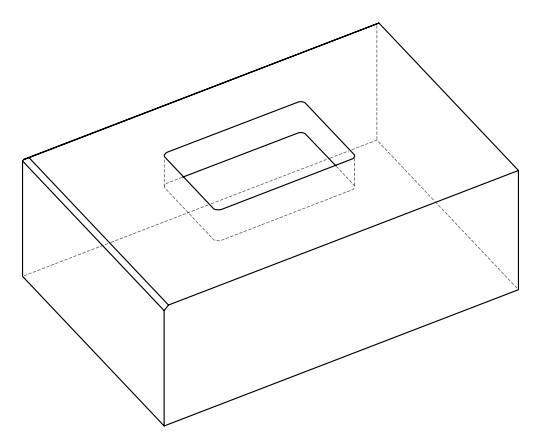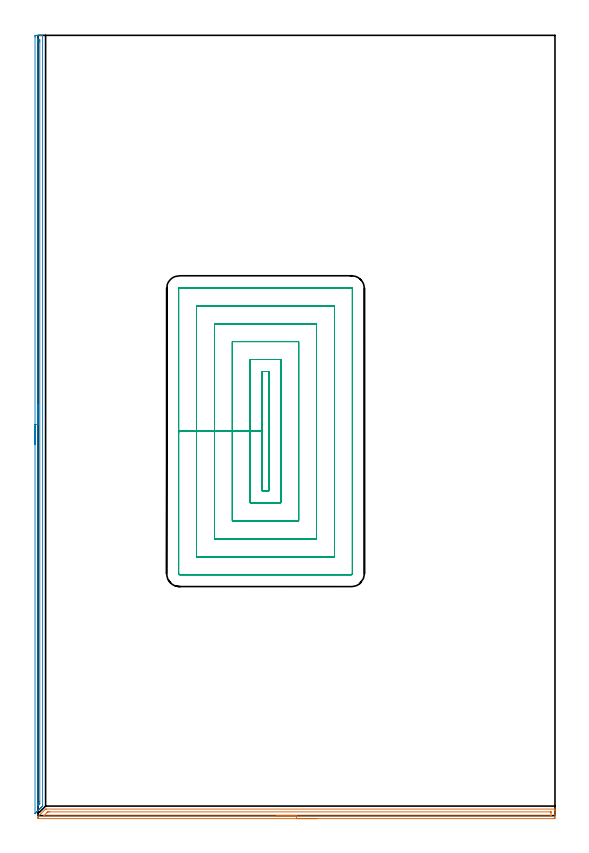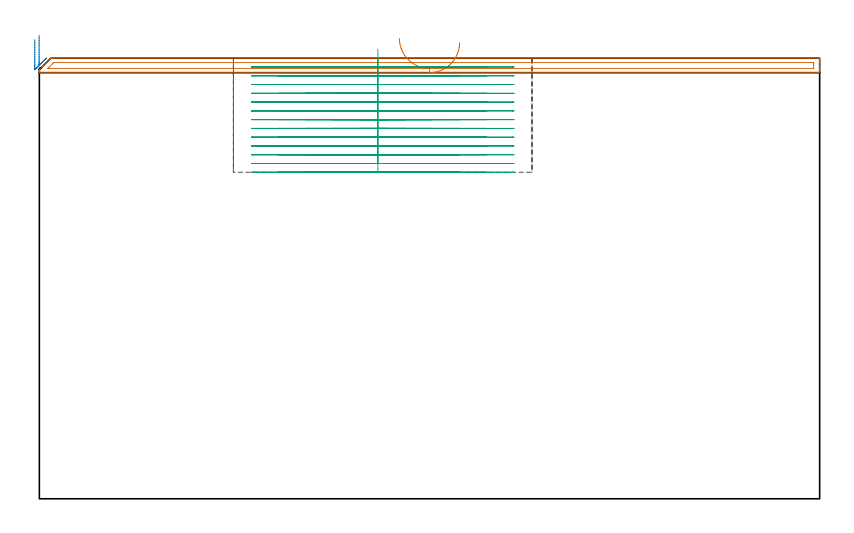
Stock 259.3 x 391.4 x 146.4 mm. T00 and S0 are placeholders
(PLAN: 3 operations, 1 tool changes, 57.7 min)
(1 AREA_MILL | FG_CHAMFER_SURFACE | UGT0205_001 | 4.3 min | 2990 mm3)
(2 AREA_MILL_1 | FG_CHAMFER_SURFACE_1 | UGT0205_001 | 6.37 min | 2797 mm3)
(3 MILL_RECTANGULAR_POCKET | POCKET_RECTANGULAR_STRAIGHT | NXT0201_011 | Follow Part, ap 3, ae 75% | 46.99 min | 584905 mm3)
(TOOL UGT0205_001 | Chamfer Mill 20 x 3 x 45 deg. | D20 FL50 Z2)
(TOOL NXT0201_011 | ENDMILL 12mm [2P460-1200-NA 1630] | D12 FL38 Z6)
(OP 1 AREA_MILL)
G17 G21 G94 G90
T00 M6
G54
G17 G0 G90 X139.65 Y-1.5 S1061 M3
G43 Z156.4 H0
Z151.6
G94 G1 X139.612 Z150.728 F250.
X139.498 Z149.864
X139.309 Z149.012
X139.047 Z148.18
X138.713 Z147.374
X138.31 Z146.6
X137.841 Z145.864
X137.31 Z145.172
X136.721 Z144.529
X136.078 Z143.94
X135.386 Z143.408
X134.65 Z142.94
X133.876 Z142.537
X133.07 Z142.203
X132.238 Z141.941
X131.386 Z141.752
X130.521 Z141.638
X129.65 Z141.6
X0.166
X0.096 Y-1.497 Z141.602
X0.01 Y-1.492 Z141.605
X0. Y-1.113 Z141.986
Y-0.886 Z142.213
Y-0.772 Z142.328
X0.01 Y-0.495 Z142.602
X0.062 Y-0.44 Z142.658
X0.166 Y-0.332 Z142.765
X1.187 Y0.688 Z143.787
X3.632 Y3.133 Z146.231
X3.671 Y3.172 Z146.268
X3.805 Y3.3 Z146.384
X4.185 Z146.4
X259.134
X259.29 Y3.297 Z146.388
X259.293 Y3.24 Z146.332
X259.3 Y2.842 Z145.942
Y2.459 Z145.559
Y1.793 Z144.888
Y0.567 Z143.664
Y0.007 Z143.101
Y-0.606 Z142.489
Y-0.886 Z142.209
X259.299 Y-1.497 Z141.599
X258.687 Y-1.5 Z141.6
X129.65
Y-0.086 Z143.014
X3.199 Y-0.085 Z143.015
X3.014 Y-0.083 Z143.017
X2.892 Y-0.079 Z143.021
X2.882 Y-0.077 Z143.023
X2.886 Y-0.071 Z143.029
X2.903 Y-0.05 Z143.05
X2.957 Y0.007 Z143.107
X4.464 Y1.514 Z144.614
X4.746 Y1.793 Z144.893
X4.815 Y1.857 Z144.957
X4.839 Y1.878 Z144.978
X4.893 Y1.881 Z144.981
X4.987 Y1.884 Z144.984
X5.078 Y1.885 Z144.985
X5.878 Y1.886 Z144.986
X256.901 Y1.885 Z144.985
X256.994
X257.179 Y1.881 Z144.981
X257.291 Y1.878 Z144.978
X257.294 Y1.85 Z144.95
X257.296 Y1.793 Z144.893
X257.3 Y1.394 Z144.494
X257.299 Y0.007 Z143.107
X257.297 Y-0.043 Z143.057
X257.294 Y-0.067 Z143.033
X257.292 Y-0.075 Z143.025
X257.27 Y-0.079 Z143.021
X257.086 Y-0.084 Z143.016
X256.993 Y-0.085 Z143.015
X129.65 Y-0.086 Z143.014
X128.778 Z143.052
X127.913 Z143.166
X127.062 Z143.355
X126.23 Z143.617
X125.424 Z143.951
X124.65 Z144.354
X123.914 Z144.823
X123.222 Z145.354
X122.579 Z145.943
X121.989 Z146.586
X121.458 Z147.278
X120.99 Z148.014
X120.587 Z148.788
X120.253 Z149.594
X119.991 Z150.426
X119.802 Z151.278
X119.688 Z152.143
X119.65 Z153.014
G0 Z156.4
M5
M2
(OP 2 AREA_MILL_1)
G17 G21 G94 G90
T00 M6
G54
G17 G0 G90 X-1.5 Y186.2 S1061 M3
G43 Z156.4 H0
Z152.6
G94 G1 Y186.238 Z151.728 F250.
Y186.352 Z150.864
Y186.541 Z150.012
Y186.803 Z149.18
Y187.137 Z148.374
Y187.54 Z147.6
Y188.008 Z146.864
Y188.54 Z146.172
Y189.129 Z145.529
Y189.772 Z144.94
Y190.464 Z144.408
Y191.2 Z143.94
Y191.974 Z143.537
Y192.78 Z143.203
Y193.612 Z142.941
Y194.463 Z142.752
Y195.328 Z142.638
Y196.2 Z142.6
Y390.467
X-1.499 Y390.792 Z142.601
X-1.493 Y391.352 Z142.603
X-1.49 Y391.392 Z142.605
X-0.934 Y391.4 Z143.16
X-0.367 Z143.73
X-0.045 Z144.051
X0.523 Z144.619
X0.845 Z144.94
X1.489 Z145.588
X1.891 Z145.99
X2.258 Y391.393 Z146.35
X2.297 Y391.39 Z146.388
X2.3 Y391.238 Z146.4
Y5.178
X2.294 Y4.795 Z146.392
X2.22 Y4.72 Z146.32
X2.179 Y4.678 Z146.277
X1.787 Y4.286 Z145.885
X1.734 Y4.233 Z145.831
X1.683 Y4.183 Z145.782
X1.489 Y3.988 Z145.588
X1.438 Y3.936 Z145.535
X1.388 Y3.887 Z145.486
X1.191 Y3.691 Z145.29
X1.141 Y3.64 Z145.238
X1.092 Y3.591 Z145.191
X0.894 Y3.393 Z144.992
X0.845 Y3.343 Z144.942
X0.796 Y3.296 Z144.895
X0.596 Y3.095 Z144.695
X0.548 Y3.047 Z144.645
X0.501 Y3. Z144.6
X0.298 Y2.798 Z144.397
X0.252 Y2.75 Z144.349
X0.205 Y2.705 Z144.304
X0.001 Y2.5 Z144.1
X-0.045 Y2.454 Z144.052
X-0.09 Y2.409 Z144.009
X-0.297 Y2.203 Z143.802
X-0.341 Y2.157 Z143.756
X-0.386 Y2.114 Z143.713
X-0.594 Y1.905 Z143.505
X-0.638 Y1.861 Z143.459
X-0.681 Y1.818 Z143.418
X-0.892 Y1.608 Z143.207
X-0.934 Y1.564 Z143.163
X-1.06 Y1.44 Z143.04
X-1.19 Y1.31 Z142.91
X-1.379 Y1.12 Z142.718
X-1.488 Y1.013 Z142.609
X-1.495 Y1.012 Z142.602
X-1.499 Y1.013 Z142.599
X-1.5 Y1.229 Z142.6
Y196.2
X-0.086 Z144.014
Y388.155
X-0.083 Y389.007 Z144.017
X-0.081 Y389.043 Z144.019
X-0.045 Y389.39 Z144.055
X0.458 Y389.395 Z144.558
X0.845 Y389.39 Z144.945
X0.881 Y389.007 Z144.981
X0.883 Y388.968 Z144.983
X0.886 Y388.114 Z144.986
Y6.923
X0.882 Y6.071 Z144.982
X0.88 Y6.036 Z144.98
X0.845 Y5.807 Z144.945
X0.534 Y5.49 Z144.634
X0.227 Y5.178 Z144.327
X0.089 Y5.044 Z144.189
X-0.045 Y4.917 Z144.055
X-0.079 Y5.178 Z144.021
X-0.082 Y5.216 Z144.018
X-0.086 Y6.071 Z144.014
Y6.112
Y196.2
Y197.072 Z144.052
Y197.936 Z144.166
Y198.788 Z144.355
Y199.62 Z144.617
Y200.426 Z144.951
Y201.2 Z145.354
Y201.936 Z145.823
Y202.628 Z146.354
Y203.271 Z146.943
Y203.86 Z147.586
Y204.391 Z148.279
Y204.86 Z149.014
Y205.263 Z149.788
Y205.597 Z150.594
Y205.859 Z151.426
Y206.048 Z152.278
Y206.162 Z153.143
Y206.2 Z154.014
G0 Z156.4
M5
M2
(OP 3 MILL_RECTANGULAR_POCKET)
G17 G21 G94 G90
T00 M6
G54
G17 G0 G90 X112.5 Y214.926 S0 M3
G43 Z156.4 H1
Z149.4
G94 G1 Y192.85 Z143.485 F250.
Y162.9 F500.
X115.7
Y222.8
X112.5
Y192.85
X106.5
Y156.9
X121.7
Y228.8
X106.5
Y192.85
X97.5
Y147.9
X130.7
Y237.8
X97.5
Y192.85
X88.5
Y138.9
X139.7
Y246.8
X88.5
Y192.85
X79.5
Y129.9
X148.7
Y255.8
X79.5
Y192.85
X70.5
Y121.4
G3 X71. Y120.9 R0.5
G1 X157.2
G3 X157.7 Y121.4 R0.5
G1 Y264.3
G3 X157.2 Y264.8 R0.5
G1 X71.
G3 X70.5 Y264.3 R0.5
G1 Y192.85
Y191.85
G0 X112.5 Y214.926 Z146.485
G1 Y192.85 Z140.569 F250.
Y162.9 F500.
X115.7
Y222.8
X112.5
Y192.85
X106.5
Y156.9
X121.7
Y228.8
X106.5
Y192.85
X97.5
Y147.9
X130.7
Y237.8
X97.5
Y192.85
X88.5
Y138.9
X139.7
Y246.8
X88.5
Y192.85
X79.5
Y129.9
X148.7
Y255.8
X79.5
Y192.85
X70.5
Y121.4
G3 X71. Y120.9 R0.5
G1 X157.2
G3 X157.7 Y121.4 R0.5
G1 Y264.3
G3 X157.2 Y264.8 R0.5
G1 X71.
G3 X70.5 Y264.3 R0.5
G1 Y192.85
Y191.85
G0 X112.5 Y214.926 Z143.569
G1 Y192.85 Z137.654 F250.
Y162.9 F500.
X115.7
Y222.8
X112.5
Y192.85
X106.5
Y156.9
X121.7
Y228.8
X106.5
Y192.85
X97.5
Y147.9
X130.7
Y237.8
X97.5
Y192.85
X88.5
Y138.9
X139.7
Y246.8
X88.5
Y192.85
X79.5
Y129.9
X148.7
Y255.8
X79.5
Y192.85
X70.5
Y121.4
G3 X71. Y120.9 R0.5
G1 X157.2
G3 X157.7 Y121.4 R0.5
G1 Y264.3
G3 X157.2 Y264.8 R0.5
G1 X71.
G3 X70.5 Y264.3 R0.5
G1 Y192.85
Y191.85
G0 X112.5 Y214.926 Z140.654
G1 Y192.85 Z134.738 F250.
Y162.9 F500.
X115.7
Y222.8
X112.5
Y192.85
X106.5
Y156.9
X121.7
Y228.8
X106.5
Y192.85
X97.5
Y147.9
X130.7
Y237.8
X97.5
Y192.85
X88.5
Y138.9
X139.7
Y246.8
X88.5
Y192.85
X79.5
Y129.9
X148.7
Y255.8
X79.5
Y192.85
X70.5
Y121.4
G3 X71. Y120.9 R0.5
G1 X157.2
G3 X157.7 Y121.4 R0.5
G1 Y264.3
G3 X157.2 Y264.8 R0.5
G1 X71.
G3 X70.5 Y264.3 R0.5
G1 Y192.85
Y191.85
G0 X112.5 Y214.926 Z137.738
G1 Y192.85 Z131.823 F250.
Y162.9 F500.
X115.7
Y222.8
X112.5
Y192.85
X106.5
Y156.9
X121.7
Y228.8
X106.5
Y192.85
X97.5
Y147.9
X130.7
Y237.8
X97.5
Y192.85
X88.5
Y138.9
X139.7
Y246.8
X88.5
Y192.85
X79.5
Y129.9
X148.7
Y255.8
X79.5
Y192.85
X70.5
Y121.4
G3 X71. Y120.9 R0.5
G1 X157.2
G3 X157.7 Y121.4 R0.5
G1 Y264.3
G3 X157.2 Y264.8 R0.5
G1 X71.
G3 X70.5 Y264.3 R0.5
G1 Y192.85
Y191.85
G0 X112.5 Y214.926 Z134.823
G1 Y192.85 Z128.908 F250.
Y162.9 F500.
X115.7
Y222.8
X112.5
Y192.85
X106.5
Y156.9
X121.7
Y228.8
X106.5
Y192.85
X97.5
Y147.9
X130.7
Y237.8
X97.5
Y192.85
X88.5
Y138.9
X139.7
Y246.8
X88.5
Y192.85
X79.5
Y129.9
X148.7
Y255.8
X79.5
Y192.85
X70.5
Y121.4
G3 X71. Y120.9 R0.5
G1 X157.2
G3 X157.7 Y121.4 R0.5
G1 Y264.3
G3 X157.2 Y264.8 R0.5
G1 X71.
G3 X70.5 Y264.3 R0.5
G1 Y192.85
Y191.85
G0 X112.5 Y214.926 Z131.908
G1 Y192.85 Z125.992 F250.
Y162.9 F500.
X115.7
Y222.8
X112.5
Y192.85
X106.5
Y156.9
X121.7
Y228.8
X106.5
Y192.85
X97.5
Y147.9
X130.7
Y237.8
X97.5
Y192.85
X88.5
Y138.9
X139.7
Y246.8
X88.5
Y192.85
X79.5
Y129.9
X148.7
Y255.8
X79.5
Y192.85
X70.5
Y121.4
G3 X71. Y120.9 R0.5
G1 X157.2
G3 X157.7 Y121.4 R0.5
G1 Y264.3
G3 X157.2 Y264.8 R0.5
G1 X71.
G3 X70.5 Y264.3 R0.5
G1 Y192.85
Y191.85
G0 X112.5 Y214.926 Z128.992
G1 Y192.85 Z123.077 F250.
Y162.9 F500.
X115.7
Y222.8
X112.5
Y192.85
X106.5
Y156.9
X121.7
Y228.8
X106.5
Y192.85
X97.5
Y147.9
X130.7
Y237.8
X97.5
Y192.85
X88.5
Y138.9
X139.7
Y246.8
X88.5
Y192.85
X79.5
Y129.9
X148.7
Y255.8
X79.5
Y192.85
X70.5
Y121.4
G3 X71. Y120.9 R0.5
G1 X157.2
G3 X157.7 Y121.4 R0.5
G1 Y264.3
G3 X157.2 Y264.8 R0.5
G1 X71.
G3 X70.5 Y264.3 R0.5
G1 Y192.85
Y191.85
G0 X112.5 Y214.926 Z126.077
G1 Y192.85 Z120.162 F250.
Y162.9 F500.
X115.7
Y222.8
X112.5
Y192.85
X106.5
Y156.9
X121.7
Y228.8
X106.5
Y192.85
X97.5
Y147.9
X130.7
Y237.8
X97.5
Y192.85
X88.5
Y138.9
X139.7
Y246.8
X88.5
Y192.85
X79.5
Y129.9
X148.7
Y255.8
X79.5
Y192.85
X70.5
Y121.4
G3 X71. Y120.9 R0.5
G1 X157.2
G3 X157.7 Y121.4 R0.5
G1 Y264.3
G3 X157.2 Y264.8 R0.5
G1 X71.
G3 X70.5 Y264.3 R0.5
G1 Y192.85
Y191.85
G0 X112.5 Y214.926 Z123.162
G1 Y192.85 Z117.246 F250.
Y162.9 F500.
X115.7
Y222.8
X112.5
Y192.85
X106.5
Y156.9
X121.7
Y228.8
X106.5
Y192.85
X97.5
Y147.9
X130.7
Y237.8
X97.5
Y192.85
X88.5
Y138.9
X139.7
Y246.8
X88.5
Y192.85
X79.5
Y129.9
X148.7
Y255.8
X79.5
Y192.85
X70.5
Y121.4
G3 X71. Y120.9 R0.5
G1 X157.2
G3 X157.7 Y121.4 R0.5
G1 Y264.3
G3 X157.2 Y264.8 R0.5
G1 X71.
G3 X70.5 Y264.3 R0.5
G1 Y192.85
Y191.85
G0 X112.5 Y214.926 Z120.246
G1 Y192.85 Z114.331 F250.
Y162.9 F500.
X115.7
Y222.8
X112.5
Y192.85
X106.5
Y156.9
X121.7
Y228.8
X106.5
Y192.85
X97.5
Y147.9
X130.7
Y237.8
X97.5
Y192.85
X88.5
Y138.9
X139.7
Y246.8
X88.5
Y192.85
X79.5
Y129.9
X148.7
Y255.8
X79.5
Y192.85
X70.5
Y121.4
G3 X71. Y120.9 R0.5
G1 X157.2
G3 X157.7 Y121.4 R0.5
G1 Y264.3
G3 X157.2 Y264.8 R0.5
G1 X71.
G3 X70.5 Y264.3 R0.5
G1 Y192.85
Y191.85
G0 X112.5 Y214.926 Z117.331
G1 Y192.85 Z111.415 F250.
Y162.9 F500.
X115.7
Y222.8
X112.5
Y192.85
X106.5
Y156.9
X121.7
Y228.8
X106.5
Y192.85
X97.5
Y147.9
X130.7
Y237.8
X97.5
Y192.85
X88.5
Y138.9
X139.7
Y246.8
X88.5
Y192.85
X79.5
Y129.9
X148.7
Y255.8
X79.5
Y192.85
X70.5
Y121.4
G3 X71. Y120.9 R0.5
G1 X157.2
G3 X157.7 Y121.4 R0.5
G1 Y264.3
G3 X157.2 Y264.8 R0.5
G1 X71.
G3 X70.5 Y264.3 R0.5
G1 Y192.85
Y191.85
G0 X112.5 Y214.926 Z114.415
G1 Y192.85 Z108.5 F250.
Y162.9 F500.
X115.7
Y222.8
X112.5
Y192.85
X106.5
Y156.9
X121.7
Y228.8
X106.5
Y192.85
X97.5
Y147.9
X130.7
Y237.8
X97.5
Y192.85
X88.5
Y138.9
X139.7
Y246.8
X88.5
Y192.85
X79.5
Y129.9
X148.7
Y255.8
X79.5
Y192.85
X70.5
Y121.4
G3 X71. Y120.9 R0.5
G1 X157.2
G3 X157.7 Y121.4 R0.5
G1 Y264.3
G3 X157.2 Y264.8 R0.5
G1 X71.
G3 X70.5 Y264.3 R0.5
G1 Y192.85
Y191.85
G0 Z156.4
M5
M2
